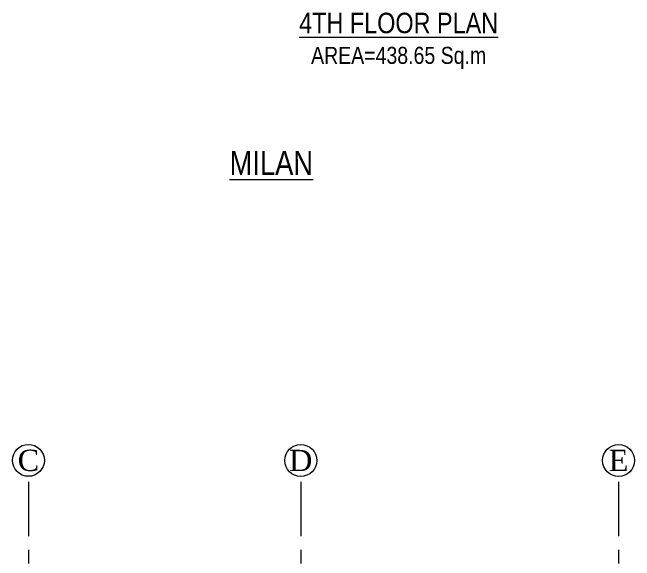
# Model space of a CAD drawing. Header units: millimetres. Extents: x 24487468 to 24959437, y -333213 to 842934.
# Drawn here: x 24727896 to 24741598, y 221497 to 233562 of the extents above; entities that cross this region are included whole.
import ezdxf
from ezdxf.enums import TextEntityAlignment as Align

# ---------------------------------------------------------------- set-up
doc = ezdxf.new("R2010")
doc.units = ezdxf.units.MM
doc.header["$MEASUREMENT"] = 0
for name, pattern in [('ACAD_ISO10W100', [18.5, 12, -3, 0.5, -3]), ('BORDERX2', [3.5, 1, -0.5, 1, -0.5, 0, -0.5]), ('Centreline', [21, 12, -3, 3, -3])]:
    doc.linetypes.add(name, pattern=pattern)
doc.layers.add('A-BTEXT', color=57, linetype='Continuous')
for name, color, linetype, lineweight in [('CENLINE', 220, 'ACAD_ISO10W100', 5), ('GRID', 205, 'BORDERX2', 5), ('p1 plan grid lck', 6, 'Continuous', 5), ('text', 7, 'Continuous', 15)]:
    doc.layers.add(name, color=color, linetype=linetype, lineweight=lineweight)
doc.styles.add('arial', font='times.ttf')

# ---------------------------------------------------------------- blocks, each defined once
blk = doc.blocks.new('grid letter-flat-4-flat-1')
at = {"layer": 'GRID', "linetype": 'Continuous'}
blk.add_circle((0, 374.75), 281.25, dxfattribs=at)

msp = doc.modelspace()

# ---------------------------------------------------------------- linework, layer by layer
at = {"layer": 'p1 plan grid lck', "linetype": 'Centreline', "ltscale": 100}
for p, q in [((24728247.7, 223231), (24728247.7, 176384)), ((24734247.7, 223231), (24734247.7, 176384)), ((24741247.7, 223231), (24741247.7, 176384))]:
    msp.add_line(p, q, dxfattribs=at)

# ---------------------------------------------------------------- block references
at = {"layer": 'CENLINE'}
ref = msp.add_blockref('grid letter-flat-4-flat-1', (24728247.7, 223233.7), dxfattribs=dict(at, xscale=1.25, yscale=1.25, zscale=25.4))
ref.add_attrib('GRID_LETTER', 'C', dxfattribs={"layer": 'A-BTEXT', "linetype": 'Continuous', "height": 468.7, "style": 'arial'}).set_placement((24728247.7, 223702.5), align=Align.MIDDLE_CENTER)
ref = msp.add_blockref('grid letter-flat-4-flat-1', (24728247.7, 223233.7), dxfattribs=dict(at, xscale=1.25, yscale=1.25, zscale=25.4))
ref.add_attrib('GRID_LETTER', 'C', dxfattribs={"layer": 'A-BTEXT', "linetype": 'Continuous', "height": 468.7, "style": 'arial'}).set_placement((24728247.7, 223702.5), align=Align.MIDDLE_CENTER)
ref = msp.add_blockref('grid letter-flat-4-flat-1', (24734246.6, 223231.3), dxfattribs=dict(at, xscale=1.25, yscale=1.25, zscale=25.4))
ref.add_attrib('GRID_LETTER', 'D', dxfattribs={"layer": 'A-BTEXT', "linetype": 'Continuous', "height": 468.7, "style": 'arial'}).set_placement((24734246.6, 223700), align=Align.MIDDLE_CENTER)
ref = msp.add_blockref('grid letter-flat-4-flat-1', (24741246.6, 223231.3), dxfattribs=dict(at, xscale=1.25, yscale=1.25, zscale=25.4))
ref.add_attrib('GRID_LETTER', 'E', dxfattribs={"layer": 'A-BTEXT', "linetype": 'Continuous', "height": 468.7, "style": 'arial'}).set_placement((24741246.6, 223700), align=Align.MIDDLE_CENTER)

# ---------------------------------------------------------------- texts
at = {"layer": 'text', "linetype": 'Continuous', "ltscale": 30, "insert": (24736402.3, 232935.9), "char_height": 450, "width": 21041.396, "attachment_point": 5, "style": 'arial'}
msp.add_mtext('\\A1;{\\fTechnic|b0|i0|c2|p2;\\L4TH FLOOR PLAN\\P\\H0.83333x;\\lAREA=438.65 Sq.m}', dxfattribs=at)
at = {"layer": 'text', "color": 2, "linetype": 'Continuous', "ltscale": 30, "insert": (24733597.9, 230249.1), "char_height": 450, "width": 6301.716, "attachment_point": 5, "style": 'arial'}
msp.add_mtext('{\\fTechnic|b0|i0|c2|p2;\\H1.1667x;\\LMILAN}', dxfattribs=at)

doc.saveas('drawing.dxf')
